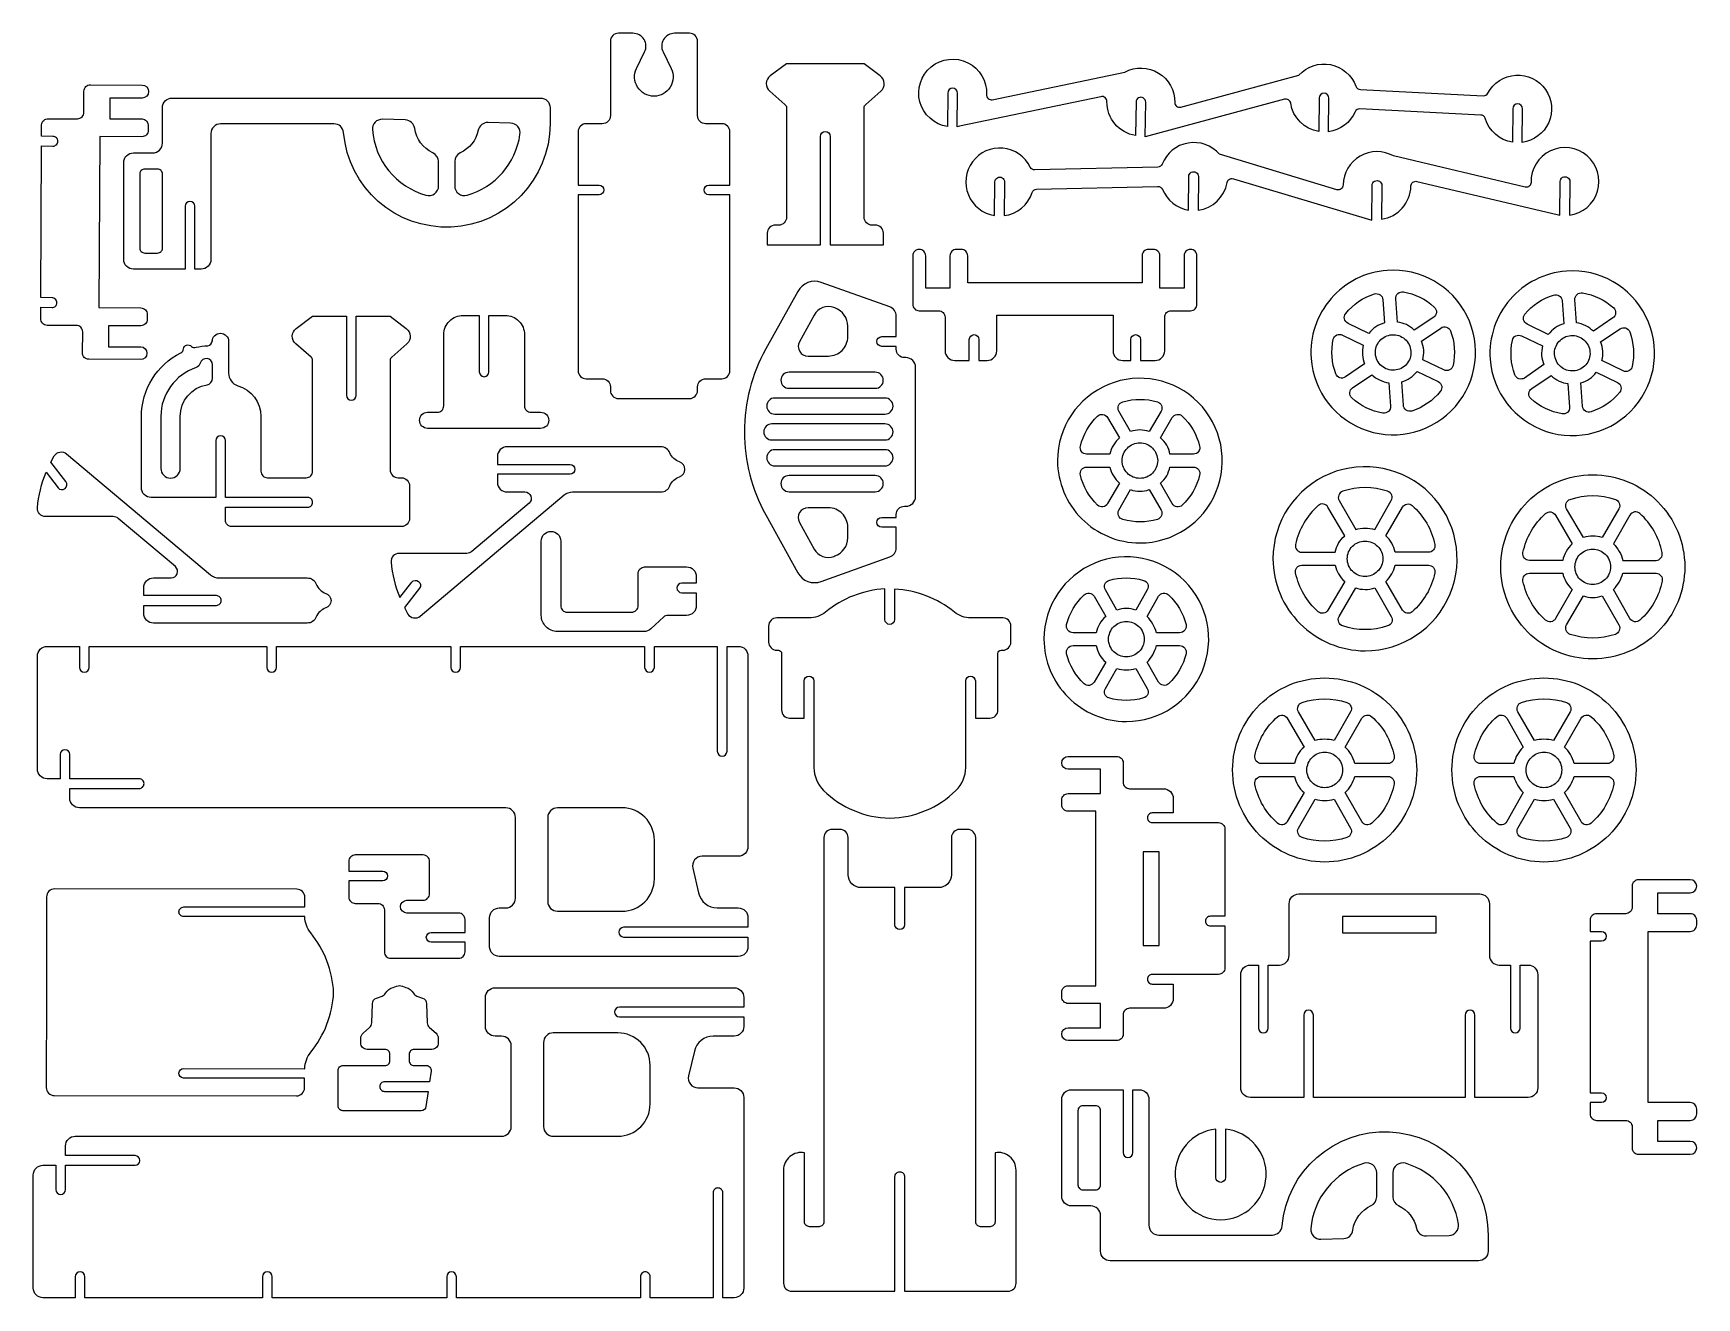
# Model space of a CAD drawing. Header units: millimetres. Extents: x 27 to 851, y 27 to 654.
import ezdxf

# ---------------------------------------------------------------- set-up
doc = ezdxf.new("R2010")
doc.units = ezdxf.units.MM

msp = doc.modelspace()

# ---------------------------------------------------------------- linework, layer by layer
at = {"flags": 128}
for points in [[(297.183627, 486.757994, 0.414214), (301.183627, 482.757994), (309.183628, 482.757994, -0.414214), (313.183627, 478.757996), (313.183627, 476.962043, 0.414214), (317.183594, 472.962075), (352.38366, 472.962075, 0.414214), (356.383627, 476.962043), (356.383627, 478.757995, -0.414214), (360.383625, 482.757994), (368.383627, 482.757994, 0.414214), (372.383628, 486.757993), (372.383628, 573.957994), (361.983627, 573.957994, -1), (361.983627, 578.757994), (372.383628, 578.757994), (372.383628, 605.157995, 0.414214), (368.383627, 609.157994), (360.383628, 609.157994, -0.414214), (356.383627, 613.157993), (356.383627, 649.957995, 0.414214), (352.383627, 653.957994), (345.023628, 653.957993, 0.557538), (339.263628, 644.677994), (343.263627, 636.517994, -0.55507), (334.783627, 622.757994, -0.552656), (326.143627, 636.517994), (330.143627, 644.677994, 0.557538), (324.383627, 653.957993), (317.183628, 653.957994, 0.414214), (313.183627, 649.957994), (313.183627, 613.157991, -0.414214), (309.183629, 609.157994), (301.183627, 609.157994, 0.414214), (297.183627, 605.157994), (297.183627, 578.757994), (307.583628, 578.757994, -1), (307.583628, 573.957994), (297.183627, 573.957994), (297.183627, 486.757994)], [(390.885332, 549.121708), (417.285332, 549.121708), (417.285332, 602.860703, -1), (422.085332, 602.860703), (422.085332, 549.121708), (448.485332, 549.121708), (448.485332, 554.881709, 0.414214), (444.485332, 558.881709), (442.885332, 558.881709, -0.414214), (438.885332, 562.881707), (438.885333, 616.961709, -0.211321), (439.685332, 618.721708), (447.205333, 625.281708, 0.477639), (446.885332, 632.801709), (438.885332, 638.881708), (400.485332, 638.881708), (392.325333, 632.801708, 0.485416), (392.165332, 625.281708), (399.685333, 618.721708, -0.211321), (400.485332, 616.961709), (400.485332, 562.881705, -0.414214), (396.485332, 558.881709), (394.885333, 558.881709, 0.414214), (390.885332, 554.881708), (390.885332, 549.121708)], [(764.853437, 599.892668), (765.077343, 616.531162, 1), (760.277778, 616.595749), (760.053871, 599.957256, -0.289437), (746.612267, 611.819198, 0.316968), (744.394, 613.449195), (684.429574, 616.496342, 0.300045), (682.170401, 615.086615, -0.262719), (668.915952, 605.184068), (669.139857, 621.822561, 1), (664.340292, 621.88715), (664.116387, 605.248657, -0.326954), (650.224967, 619.356854, 0.432865), (647.211078, 621.317587), (578.152495, 602.565132), (578.385012, 619.843567, 1), (573.585447, 619.908155), (573.361541, 603.269661, -0.372855), (559.18675, 620.101919, 0.492844), (556.17932, 622.542608), (486.216801, 607.962694), (484.932611, 607.659946), (485.156516, 624.29844, 1), (480.35695, 624.363028), (480.133045, 607.724534, -0.647639), (472.103688, 637.333527, -0.647639), (499.548754, 623.624719, 0.493836), (502.394046, 621.026197), (568.024039, 634.704328, -0.571557), (592.783708, 619.649802, 0.498336), (595.793292, 617.3691), (654.251925, 633.223924, -0.561534), (682.500467, 627.723317, 0.316968), (684.718734, 626.093321), (745.643074, 623.033255, 0.293939), (747.900094, 624.282998, -0.562843), (776.470081, 626.054387, -0.562843), (764.853437, 599.892668)], [(30.960806, 512.604463), (30.960806, 518.204464), (36.560806, 518.044463, 0.414214), (38.960806, 520.444463, 0.414214), (36.560806, 522.844463), (30.960806, 523.004464), (31.440806, 598.204463), (37.040806, 598.044463, 0.414214), (39.440806, 600.444463, 0.414214), (37.040806, 602.844463), (31.440806, 603.004463), (31.440807, 608.604463, -0.414214), (34.800806, 611.644463), (49.200806, 611.644463, 0.414214), (52.400806, 614.844463), (52.400806, 625.244463, -0.414214), (55.600807, 628.444463), (81.200806, 628.284463, -1), (81.200806, 621.884463), (65.200807, 621.884463), (65.200807, 611.484463), (81.200806, 611.484463, -0.399465), (84.240806, 608.285514), (84.240806, 605.884463, -0.414214), (81.040807, 602.684463), (60.240806, 602.844463), (59.760806, 518.044463), (80.560807, 517.884463, -0.414214), (83.760806, 514.684463), (83.760806, 512.284463, -0.414214), (80.560807, 509.084464), (64.560806, 509.084464), (64.560806, 498.684463), (80.560806, 498.684463, -0.975328), (80.400806, 492.284464), (54.800806, 492.444463, -0.414214), (51.600806, 495.644464), (51.760807, 506.044463, 0.414214), (48.560806, 509.244463), (34.160806, 509.244463, -0.428923), (30.960806, 512.604463)], [(72.080806, 541.884463), (72.080806, 589.884463, -0.414214), (76.880806, 594.684463), (86.480806, 594.684463, 0.414214), (91.280806, 599.484463), (91.280806, 617.084463, -0.414214), (96.080806, 621.884463), (278.480805, 621.884463, -0.414214), (283.280805, 617.084463), (283.280805, 609.084225, -0.958643), (181.040805, 604.764463, 0.385316), (176.240806, 609.084463), (120.080806, 609.084463, 0.414214), (115.280806, 604.284463), (115.280806, 541.884463, -0.414214), (110.480806, 537.084463), (107.280806, 537.084463), (107.280806, 568.284463, 1), (102.480806, 568.284463), (102.480806, 537.084463), (76.880806, 537.084463, -0.414214), (72.080806, 541.884463)], [(195.280805, 606.204463, 0.312301), (221.840805, 573.724463, 0.505372), (228.080806, 578.364463), (228.080806, 590.364462, 0.296416), (225.200805, 594.684463, -0.251246), (216.240806, 606.844463, 0.36643), (211.600806, 611.004463), (200.240805, 611.324464, 0.443783), (195.280805, 606.204463)], [(236.080806, 578.364463, 0.495438), (242.160806, 573.724463, 0.295348), (268.400806, 603.804463, 0.465176), (263.760806, 609.404464), (252.560805, 609.724462, 0.365072), (247.760806, 605.884463, -0.236068), (238.800806, 594.684463, 0.288116), (236.080806, 590.364463), (236.080806, 578.364463)], [(788.294613, 563.833512, 0.649328), (797.054448, 593.273784, 0.649328), (769.311644, 580.090415, -0.473309), (766.39961, 577.729385), (701.161453, 593.168618, 0.56879), (676.165627, 578.783656, -0.492844), (673.093608, 576.424779), (614.924954, 594.00908, 0.564466), (586.536471, 589.110628, -0.281988), (584.437283, 587.698747), (523.452662, 586.279219, -0.293939), (521.230089, 587.589245, 0.563551), (492.592035, 590.297204, 0.563551), (503.466574, 563.666101), (503.690479, 580.304595, -1), (508.490044, 580.240007), (508.266138, 563.601514, 0.290199), (522.182057, 575.095303, -0.298754), (524.283398, 576.66717), (584.308107, 578.099616, -0.318271), (586.688514, 576.627452, 0.260206), (599.511706, 566.373977), (599.735611, 583.012471, -1), (604.535176, 582.947883), (604.311271, 566.309389, 0.327379), (618.737286, 580.036517, -0.432865), (621.802847, 581.915438), (690.331807, 561.311456), (690.564324, 578.589892, -1), (695.363889, 578.525304), (695.139984, 561.88681, 0.372855), (709.762586, 578.331538, -0.477618), (712.672467, 580.532583), (782.219469, 564.235294), (783.495047, 563.898099), (783.718952, 580.536593, -1), (788.518518, 580.472004), (788.294613, 563.833512)], [(80.080807, 547.484464, 0.414214), (82.480807, 545.084464), (88.880806, 545.084464, 0.414214), (91.280806, 547.484464), (91.280806, 584.284463, 0.414214), (88.880806, 586.684463), (82.480807, 586.684463, 0.414214), (80.080807, 584.284463), (80.080807, 547.484464)], [(462.994918, 519.678576, 0.414214), (466.194918, 516.478576), (475.794918, 516.478576, -0.414214), (478.994918, 513.278575), (478.994918, 496.638576, 0.414214), (483.794918, 491.838576), (490.994918, 491.838576), (490.994918, 502.238575, -1), (495.794918, 502.238575), (495.794918, 491.838576), (499.794918, 491.838576, 0.414214), (504.594918, 496.638576), (504.594918, 514.238575), (562.194918, 514.238575), (562.194918, 496.638576, 0.414214), (566.994918, 491.838576), (570.994917, 491.838576), (570.994917, 502.238575, -1), (575.794917, 502.238575), (575.794917, 491.838576), (582.994917, 491.838576, 0.414214), (587.794917, 496.638576), (587.794917, 513.278575, -0.414214), (590.994918, 516.478576), (600.594918, 516.478576, 0.414214), (603.794918, 519.678576), (603.794918, 543.678576, 0.414214), (600.594918, 546.878575, 0.414214), (597.394917, 543.678576), (597.394917, 527.678575), (585.394917, 527.678575), (585.394917, 543.678576, 0.414214), (582.194918, 546.878575), (579.794918, 546.878575, 0.414214), (576.594918, 543.678576), (576.594918, 530.238576), (490.194918, 530.238576), (490.194918, 543.678576, 0.414214), (486.994918, 546.878575), (484.594918, 546.878575, 0.414214), (481.394918, 543.678576), (481.394918, 527.678575), (469.394918, 527.678575), (469.394918, 543.678576, 0.414214), (466.194918, 546.878575, 0.414214), (462.994918, 543.678576), (462.994918, 519.678576)], [(698.059636, 536.50283, 0.198613), (670.191242, 522.474552, 0.198613), (660.280933, 492.890337, 0.668179), (731.815219, 469.093654, 0.668179), (698.059636, 536.50283)], [(786.793658, 536.125682, 0.198613), (758.925263, 522.097404, 0.198613), (749.014954, 492.513189, 0.668179), (820.54924, 468.716505, 0.668179), (786.793658, 536.125682)], [(406.000806, 386.684464, 0.370945), (417.680805, 382.364464), (451.600806, 394.524463, 0.316968), (454.800805, 399.004464), (454.800805, 409.244464), (447.600805, 409.244464, -1), (447.600805, 414.044464), (454.800805, 414.044464), (454.800805, 415.484464, -0.414214), (458.960805, 419.644463), (459.600805, 419.644463, 0.414214), (464.400805, 424.444463), (464.400805, 488.444464, 0.414214), (459.600805, 493.244464), (458.960805, 493.244464, -0.414214), (454.800805, 497.404463), (454.800805, 498.844463), (447.600805, 498.844463, -1), (447.600805, 503.644463), (454.800805, 503.644463), (454.800805, 513.884463, 0.316968), (451.600806, 518.364463), (417.680805, 530.524463, 0.367179), (406.000806, 526.044463), (390.160806, 497.564464, 0.127193), (379.600806, 456.444463, 0.127193), (390.160806, 415.324463), (406.000806, 386.684464)], [(696.720911, 510.420379, 0.078112), (692.366763, 508.504188, 0.078497), (688.913516, 505.208874), (678.607103, 510.24493, -0.480072), (677.454548, 515.135044, -0.144188), (691.678776, 524.816742, -0.487984), (695.897316, 521.910901), (696.720911, 510.420379)], [(703.104533, 510.877931), (702.28094, 522.368453, -0.487984), (706.041928, 525.846234, -0.143539), (721.341957, 518.280713, -0.490624), (721.058198, 513.287651), (711.415787, 506.821745, 0.079024), (707.527866, 509.590873, 0.076284), (703.104533, 510.877931)], [(785.454931, 510.043231, 0.077485), (781.271813, 507.978887, 0.079671), (777.818566, 504.683574), (767.341124, 509.867782, -0.480072), (766.188568, 514.757895, -0.143596), (780.424236, 524.280004, -0.491774), (784.631337, 521.533753), (785.454931, 510.043231)], [(791.838555, 510.500784), (791.014961, 521.991305, -0.491774), (794.787388, 525.309496, -0.143596), (810.235569, 517.915004, -0.476309), (809.792218, 512.910501), (800.161247, 506.285007, 0.077484), (796.432918, 509.065574, 0.079609), (791.838555, 510.500784)], [(115.920806, 501.244463, -1), (124.080806, 501.244463), (124.080806, 485.564464, 0.334143), (128.560806, 479.324464, -0.330558), (140.080806, 464.124463), (140.080806, 436.924463, 0.414214), (143.280806, 433.724464), (162.480806, 433.724464, 0.414214), (165.680806, 436.924463), (165.680805, 491.804464, 0.211321), (164.880806, 493.564463), (157.360807, 500.124463, -0.485416), (157.520806, 507.644463), (165.680806, 513.724463), (182.480806, 513.724463), (182.480806, 474.524464, 1), (187.280806, 474.524464), (187.280806, 513.724463), (204.080806, 513.724463), (212.080806, 507.644464, -0.477639), (212.400806, 500.124463), (204.880806, 493.564463, 0.211321), (204.080806, 491.804464), (204.080806, 437.724463, 0.414214), (208.080806, 433.724464), (209.680806, 433.724464, -0.414214), (213.680806, 429.724463), (213.680806, 413.564464, -0.414214), (209.680806, 409.564463), (125.680806, 409.564463, -0.414214), (122.480806, 412.764463), (122.480806, 419.164463), (163.280806, 419.164463, 0.414214), (165.680806, 421.564463, 0.414214), (163.280806, 423.964463), (122.480806, 423.964463), (122.480806, 452.124463, 1), (117.680806, 452.124463), (117.680806, 423.964463), (85.680806, 423.964464, -0.424007), (80.880806, 428.924464), (80.880806, 464.124463, -0.284628), (100.400806, 495.644464, 0.273329), (101.680806, 497.564464, -0.634699), (105.680806, 498.844463, 0.259689), (107.920806, 498.364463, -0.041501), (113.680806, 499.164463, 0.394848), (115.920806, 501.564463), (115.920806, 501.244463)], [(222.640806, 458.204464, -1), (222.640806, 466.204463), (227.440806, 466.204463, 0.414214), (230.640806, 469.404463), (230.640806, 504.604463, -0.414214), (240.240806, 514.204463), (248.240806, 514.204463), (248.240806, 486.204463, 1), (253.040806, 486.204463), (253.040806, 514.204463), (261.040806, 514.204463, -0.414214), (270.640806, 504.604463), (270.640806, 469.404463, 0.414214), (273.840806, 466.204463), (278.640806, 466.204463, -1), (278.640806, 458.204464), (222.640806, 458.204464)], [(430.800806, 508.764463, 0.318497), (424.400805, 517.884464), (423.920805, 518.044464, 0.370282), (414.160806, 514.364464), (406.800805, 501.084463, 0.562375), (411.120806, 494.044463), (421.200805, 494.044463, 0.414214), (430.800805, 503.644463), (430.800806, 508.764463)], [(686.122061, 499.394428, 0.077525), (685.815423, 494.720545, 0.077525), (686.785512, 490.138174), (677.302693, 483.683708, -0.497069), (672.537301, 485.26707, -0.143933), (671.313349, 502.343262, -0.482026), (675.815649, 504.430483), (686.122061, 499.394428)], [(701.605664, 487.02975, -0.414214), (692.199048, 495.178097, -0.414214), (700.347396, 504.584714, -0.414214), (709.754012, 496.436365, -0.414214), (701.605664, 487.02975)], [(715.007957, 501.46485), (724.650367, 507.930756, -0.482026), (729.404321, 506.506985, -0.143933), (730.628272, 489.430793, -0.497069), (726.137411, 487.18398), (715.671408, 492.208597, 0.077964), (716.137637, 496.893917, 0.077964), (715.007957, 501.46485)], [(775.015674, 499.028718, 0.077964), (774.549445, 494.343397, 0.077964), (775.679124, 489.772465), (766.048153, 483.146968, -0.474523), (761.28276, 484.73033, -0.143933), (760.05881, 501.806523, -0.497069), (764.54967, 504.053335), (775.015674, 499.028718)], [(790.339685, 486.652601, -0.414214), (780.93307, 494.800949, -0.414214), (789.081417, 504.207566, -0.414214), (798.488033, 496.059217, -0.414214), (790.339685, 486.652601)], [(803.741979, 501.087702), (813.384388, 507.553608, -0.497069), (818.14978, 505.970246, -0.143933), (819.373733, 488.894053, -0.474523), (814.882871, 486.647241), (804.40543, 491.831449, 0.077964), (804.871658, 496.516769, 0.077964), (803.741979, 501.087702)], [(90.480806, 438.364463, 0.414214), (95.280806, 433.564463, 0.414214), (100.080806, 438.364463), (100.080806, 464.124463, -0.364758), (113.360806, 479.804464, 0.371258), (116.080806, 483.004463), (116.080806, 489.724464, 0.878974), (110.000806, 490.524463, -0.257389), (107.920807, 488.284463, 0.321729), (90.480806, 464.124463), (90.480806, 438.364463)], [(712.879955, 486.39415), (723.345958, 481.369534, -0.490624), (724.338923, 476.467981, -0.143539), (710.274284, 466.797721, -0.487984), (706.055744, 469.703561), (705.23215, 481.194084, 0.077485), (709.415269, 483.258428, 0.077446), (712.879955, 486.39415)], [(444.400806, 478.044463, 1), (444.400806, 486.044464), (401.680806, 486.044464, 1), (401.680806, 478.044463), (444.400806, 478.044463)], [(534.714703, 442.23879, 0.198613), (546.714703, 413.43879, 0.198613), (575.514703, 401.43879, 0.668179), (604.36466, 471.088745, 0.668179), (534.714703, 442.23879)], [(690.377682, 484.78128, 0.077446), (694.254163, 482.171741, 0.079609), (698.848527, 480.736531), (699.67212, 469.246009, -0.487984), (695.911132, 465.768228, -0.144188), (680.451512, 473.322311, -0.476309), (680.894863, 478.326814), (690.377682, 484.78128)], [(779.271294, 484.41557, 0.079024), (783.159215, 481.646442, 0.076284), (787.582549, 480.359383), (788.41758, 468.709271, -0.491774), (784.645153, 465.39108, -0.144188), (769.185535, 472.945163, -0.476309), (769.628884, 477.949666), (779.271294, 484.41557)], [(801.613975, 486.017002), (812.079978, 480.992385, -0.480072), (813.232533, 476.102272, -0.144188), (799.008305, 466.420573, -0.491774), (794.801204, 469.166823), (793.966171, 480.816936, 0.078112), (798.320319, 482.733128, 0.076343), (801.613975, 486.017002)], [(449.200806, 465.244463, 1), (449.200806, 473.244463), (394.640805, 473.244463, 1), (394.640805, 465.244463), (449.200806, 465.244463)], [(570.874703, 456.63879), (565.114703, 466.718789, -0.497069), (567.034703, 471.358788, -0.143933), (584.154703, 471.358789, -0.474523), (586.074703, 466.718789), (580.154703, 456.63879, 0.077964), (575.514703, 457.43879, 0.077964), (570.874703, 456.63879)], [(560.634702, 445.438789), (549.114703, 445.438789, -0.491774), (546.074704, 449.438789, -0.143596), (554.554703, 464.318789, -0.476309), (559.514704, 463.518789), (565.434702, 453.438789, 0.077484), (562.394703, 449.918789, 0.079609), (560.634702, 445.438789)], [(585.754703, 453.438789), (591.514704, 463.518789, -0.480072), (596.474703, 464.318788, -0.144188), (605.114702, 449.438789, -0.491774), (602.074703, 445.438789), (590.394702, 445.438788, 0.078112), (588.794703, 449.918788, 0.076343), (585.754703, 453.438789)], [(449.200806, 452.444464, 1), (449.200806, 460.444463), (393.200805, 460.444463, 1), (393.200805, 452.444464), (449.200806, 452.444464)], [(33.360806, 414.524464, -0.437794), (29.360806, 418.844464, -0.0793), (33.680806, 436.444463), (39.600806, 428.764464, 0.974709), (43.440806, 431.804464), (35.920807, 441.404464), (37.680807, 444.604464, -0.463821), (43.760806, 445.564463), (115.120806, 385.564463, 0.177756), (119.280806, 384.124463), (162.960806, 384.124463, -0.308368), (167.440806, 381.084463, 0.217855), (172.240807, 376.444464, -0.705722), (172.240807, 369.244463, 0.216014), (167.440806, 364.764463, -0.308368), (162.960806, 361.724464), (86.800807, 361.724464, -0.414214), (82.000807, 366.524464), (82.000807, 370.524463), (118.000806, 370.524463, 0.414214), (120.400806, 372.924463, 0.414214), (118.000806, 375.324463), (82.000807, 375.324463), (82.000807, 379.324464, -0.414214), (86.800807, 384.124464), (95.600806, 384.124463, 0.69428), (97.680806, 389.724464), (69.360806, 413.564463, 0.176788), (66.800806, 414.524463), (33.360806, 414.524464)], [(212.880807, 366.204463, 0.463821), (218.960806, 365.244463), (290.320806, 425.244463, -0.177756), (294.480806, 426.684463), (338.160805, 426.684463, 0.308368), (342.640806, 429.724463, -0.216014), (347.440806, 434.204464, 0.710939), (347.440806, 441.564463, -0.216014), (342.640806, 446.044463, 0.308368), (338.160805, 449.084464), (262.000806, 449.084464, 0.414214), (257.200806, 444.284464), (257.200806, 440.284463), (293.200806, 440.284463, -1), (293.200806, 435.484463), (257.200806, 435.484463), (257.200806, 431.484463, 0.414214), (262.000806, 426.684463), (270.800805, 426.684463, -0.69428), (272.880806, 421.084463), (244.560806, 397.244464, -0.176788), (242.000806, 396.284464), (208.560806, 396.284464, 0.437794), (204.560806, 391.964464, 0.0793), (208.880806, 374.364463), (214.800806, 382.044463, -0.974709), (218.640806, 379.004464), (211.120806, 369.404464), (212.880807, 366.204463)], [(449.200806, 439.644463, 1), (449.200806, 447.644464), (394.640805, 447.644464, 1), (394.640805, 439.644463), (449.200806, 439.644463)], [(584.314703, 442.238789, -0.414214), (575.514703, 433.438789, -0.414214), (566.714703, 442.238789, -0.414214), (575.514703, 451.038789, -0.414214), (584.314703, 442.238789)], [(560.634703, 439.038789, 0.077485), (562.394704, 434.71879, 0.079671), (565.434703, 431.038789), (559.514703, 420.958789, -0.480072), (554.554703, 420.158789, -0.143596), (546.074704, 435.038789, -0.491774), (549.114703, 439.038789), (560.634703, 439.038789)], [(585.754703, 431.038789, 0.079024), (588.794703, 434.71879, 0.076284), (590.394703, 439.03879), (602.074703, 439.038789, -0.491774), (605.114703, 435.038789, -0.144188), (596.474703, 420.15879, -0.476309), (591.514702, 420.958789), (585.754703, 431.038789)], [(641.450373, 393.59868, 0.198645), (654.890374, 361.438681, 0.198645), (687.050374, 347.998681, 0.668179), (719.294443, 425.842749, 0.668179), (641.450373, 393.59868)], [(444.400806, 426.844463, 1), (444.400806, 434.844463), (401.680806, 434.844463, 1), (401.680806, 426.844463), (444.400806, 426.844463)], [(682.410374, 408.158681, -0.077525), (687.050374, 408.798681, -0.080171), (691.850374, 408.15868), (700.010374, 422.398681, 0.482026), (698.250373, 427.038681, 0.161909), (676.010374, 427.03868, 0.482026), (674.250373, 422.398681), (682.410374, 408.158681)], [(845.450374, 389.59868, -0.414214), (799.850374, 343.998681, -0.414214), (754.250374, 389.59868, -0.414214), (799.850374, 435.19868, -0.414214), (845.450374, 389.59868)], [(570.874703, 427.838789, 0.077964), (575.514703, 427.038788, 0.077964), (580.154703, 427.838789), (586.074703, 417.758789, -0.474523), (584.154703, 413.118789, -0.143933), (567.034703, 413.11879, -0.497069), (565.114703, 417.758789), (570.874703, 427.838789)], [(672.330374, 396.79868, -0.079168), (673.930374, 401.27868, -0.079024), (676.970374, 404.95868), (668.650374, 419.198681, 0.468697), (663.850374, 419.998682, 0.163422), (652.650374, 400.63868, 0.476434), (655.690374, 396.79868), (672.330374, 396.79868)], [(697.290374, 404.95868), (705.610374, 419.19868, -0.468697), (710.410374, 419.998682, -0.162781), (721.610374, 400.638681, -0.473309), (718.410373, 396.79868), (701.930374, 396.79868, 0.078112), (700.330374, 401.27868, 0.078497), (697.290374, 404.95868)], [(795.210373, 404.158681), (786.890374, 418.39868, -0.482026), (788.650373, 423.03868, -0.163014), (811.050373, 423.03868, -0.460124), (812.810374, 418.39868), (804.490373, 404.158681, 0.077525), (799.850374, 404.798681, 0.077525), (795.210373, 404.158681)], [(430.800805, 409.244464, 0.414214), (421.200805, 418.844464), (411.120805, 418.844464, 0.571905), (406.800805, 411.644464), (414.160806, 398.364463, 0.36347), (423.920805, 394.684463), (424.400806, 395.004463, 0.316968), (430.800806, 403.964464), (430.800805, 409.244464)], [(784.970373, 392.79868), (768.490374, 392.79868, -0.473309), (765.290374, 396.63868, -0.162781), (776.490373, 415.998681, -0.476309), (781.450374, 415.198681), (789.610374, 400.958681, 0.077446), (786.730373, 397.278681, 0.079609), (784.970373, 392.79868)], [(810.090373, 400.95868, -0.076946), (812.970373, 397.278681, -0.079609), (814.730374, 392.79868), (831.210373, 392.79868, 0.476434), (834.250373, 396.63868, 0.162278), (823.210374, 415.99868, 0.480072), (818.250374, 415.19868), (810.090373, 400.95868)], [(278.960805, 365.564464), (278.960805, 402.364463, -1), (288.560805, 402.364463), (288.560805, 370.364464, 0.414214), (291.760806, 367.164463), (323.760806, 367.164463, 0.414214), (326.960805, 370.364464), (326.960805, 386.364463, -0.414214), (330.160806, 389.564464), (350.960805, 389.564464, -0.414214), (355.760805, 384.764464), (355.760805, 381.564463), (348.560805, 381.564463, 1), (348.560805, 376.764463), (355.760805, 376.764463), (355.760805, 370.364464, -0.414214), (350.960805, 365.564464), (341.680806, 365.564464, 0.180454), (339.600805, 364.764463), (333.200805, 358.844464, -0.195223), (329.840805, 357.564463), (286.960806, 357.564463, -0.414214), (278.960805, 365.564464)], [(695.850373, 393.598681, -0.414214), (687.050374, 384.79868, -0.414214), (678.250374, 393.598681, -0.414214), (687.050374, 402.39868, -0.414214), (695.850373, 393.598681)], [(808.650373, 389.59868, -0.414214), (799.850374, 380.79868, -0.414214), (791.050373, 389.59868, -0.414214), (799.850374, 398.398681, -0.414214), (808.650373, 389.59868)], [(527.994703, 353.758789, 0.198613), (539.994703, 324.95879, 0.198613), (568.794703, 312.95879, 0.668179), (597.64466, 382.608746, 0.668179), (527.994703, 353.758789)], [(672.330373, 390.39868, 0.077045), (673.930374, 386.07868, 0.079671), (676.970374, 382.398681), (668.650374, 368.15868, -0.468697), (663.850373, 367.358679, -0.162278), (652.650373, 386.558681, -0.476434), (655.690374, 390.39868), (672.330373, 390.39868)], [(697.290373, 382.398681, 0.079024), (700.330373, 386.078681, 0.076284), (701.930374, 390.39868), (718.410373, 390.39868, -0.473309), (721.610374, 386.55868, -0.162278), (710.410374, 367.35868, -0.468697), (705.610374, 368.15868), (697.290373, 382.398681)], [(564.154703, 368.158789), (558.394703, 378.238789, -0.482026), (560.154702, 382.87879, -0.143933), (577.274703, 382.878789, -0.497069), (579.194703, 378.238789), (573.434703, 368.158789, 0.077964), (568.794703, 368.958791, 0.077964), (564.154703, 368.158789)], [(682.410373, 379.19868, 0.077964), (687.050374, 378.39868, 0.080612), (691.850374, 379.198681), (700.010374, 364.95868, -0.482026), (698.250374, 360.31868, -0.162647), (676.010374, 360.31868, -0.482026), (674.250373, 364.95868), (682.410373, 379.19868)], [(784.970374, 386.398681, 0.077485), (786.730374, 382.07868, 0.077446), (789.610374, 378.39868), (781.450373, 363.99868, -0.480072), (776.490373, 363.19868, -0.162781), (765.290374, 382.55868, -0.473309), (768.490374, 386.398681), (784.970374, 386.398681)], [(810.090373, 378.39868, 0.077446), (812.970372, 382.07868, 0.077485), (814.730373, 386.398681), (831.210373, 386.398681, -0.476434), (834.250373, 382.558681, -0.162278), (823.210373, 363.19868, -0.476309), (818.250373, 363.99868), (810.090373, 378.39868)], [(418.800806, 278.844463, 0.192138), (451.600806, 265.084464, 0.192138), (484.400805, 278.844463, 0.200758), (489.200805, 290.204464), (489.200805, 333.084463, -1), (494.000805, 333.084463), (494.000805, 314.684464), (501.200805, 314.684464, 0.414214), (505.200805, 318.684463), (505.200805, 346.684464, -0.414214), (506.800806, 348.284464), (507.600805, 348.284464, 0.414214), (511.600806, 352.284463), (511.600806, 360.284464, 0.414214), (507.600805, 364.284463), (491.760805, 364.284463, -0.173811), (483.600805, 367.164463, 0.160004), (454.000805, 378.524464), (454.000806, 363.484464, -1), (449.200806, 363.484464), (449.200806, 378.684464, 0.15906), (419.760806, 367.164463, -0.173811), (411.600806, 364.284463), (395.600805, 364.284463, 0.414214), (391.600806, 360.284464), (391.600806, 352.284463, 0.414214), (395.600805, 348.284464), (396.400806, 348.284464, -0.414214), (398.000805, 346.684464), (398.000805, 318.684463, 0.414214), (402.000806, 314.684464), (409.200806, 314.684464), (409.200806, 333.084463, -1), (414.000806, 333.084463), (414.000806, 290.204464, 0.200758), (418.800806, 278.844463)], [(553.914703, 356.958789), (542.394703, 356.95879, -0.487984), (539.194704, 360.958789, -0.143539), (547.834703, 375.67879, -0.490624), (552.794703, 375.03879), (558.554703, 364.958789, 0.079024), (555.514703, 361.278789, 0.076284), (553.914703, 356.958789)], [(579.034703, 364.95879), (584.794703, 375.03879, -0.490624), (589.754703, 375.67879, -0.143539), (598.394702, 360.958789, -0.487984), (595.194703, 356.95879), (583.674702, 356.95879, 0.077485), (581.914702, 361.27879, 0.077446), (579.034703, 364.95879)], [(795.210373, 375.19868, 0.077964), (799.850374, 374.39868, 0.077964), (804.490373, 375.19868), (812.810374, 360.798681, -0.460124), (811.050373, 356.158681, -0.163014), (788.650373, 356.158681, -0.482026), (786.890374, 360.79868), (795.210373, 375.19868)], [(577.594703, 353.758789, -0.414214), (568.794703, 344.95879, -0.414214), (559.994703, 353.758789, -0.414214), (568.794703, 362.558789, -0.414214), (577.594703, 353.758789)], [(29.360806, 289.404463), (29.360806, 345.404464, -0.414214), (34.160806, 350.204464), (50.160806, 350.204464), (50.160806, 339.804463, 1), (54.960806, 339.804463), (54.960806, 350.204464), (142.960806, 350.204464), (142.960806, 339.804463, 1), (147.760806, 339.804463), (147.760806, 350.204464), (234.160806, 350.204464), (234.160806, 339.804463, 1), (238.960806, 339.804463), (238.960806, 350.204464), (330.160806, 350.204464), (330.160806, 339.804463, 1), (334.960806, 339.804463), (334.960806, 350.204464), (366.160806, 350.204464), (366.160806, 298.204464, 1), (370.960806, 298.204464), (370.960806, 350.204464), (376.560806, 350.204464, -0.414214), (381.360806, 345.404464), (381.360806, 251.004463, -0.414214), (376.560806, 246.204463), (358.640805, 246.204463, 0.485416), (354.000806, 240.284464), (356.880805, 228.124464, 0.351019), (366.160806, 220.604464), (376.560806, 220.604464, -0.414214), (381.360806, 215.804464), (381.360806, 211.004464), (319.760805, 211.004464, 1), (319.760805, 206.204464), (381.360806, 206.204464), (381.360806, 201.404464, -0.414214), (376.560806, 196.604464), (258.160806, 196.604464, -0.414214), (253.360806, 201.404464), (253.360806, 215.804464, -0.414214), (258.160806, 220.604464), (261.360806, 220.604464, 0.414214), (266.160806, 225.404464), (266.160806, 265.404463, 0.414214), (261.360806, 270.204463), (50.160806, 270.204463, -0.414214), (45.360806, 275.004463), (45.360806, 279.804463), (79.760806, 279.804463, 0.414214), (82.160806, 282.204463, 0.414214), (79.760806, 284.604463), (45.360806, 284.604463), (45.360806, 296.604463, 1), (40.560806, 296.604463), (40.560806, 284.604463), (34.160806, 284.604463, -0.414214), (29.360806, 289.404463)], [(553.914703, 350.55879, 0.078112), (555.514703, 346.07879, 0.078497), (558.554703, 342.39879), (552.794703, 332.47879, -0.480072), (547.834703, 331.67879, -0.144188), (539.194704, 346.558789, -0.487984), (542.394703, 350.558789), (553.914703, 350.55879)], [(579.034703, 342.398789, 0.077446), (581.914703, 346.078788, 0.079609), (583.674703, 350.558789), (595.194703, 350.558789, -0.487984), (598.394703, 346.558789, -0.144188), (589.754703, 331.678789, -0.476309), (584.794702, 332.47879), (579.034703, 342.398789)], [(564.154703, 339.198789, 0.077525), (568.794703, 338.558788, 0.077525), (573.434703, 339.198789), (579.194703, 329.278789, -0.497069), (577.274703, 324.63879, -0.143933), (560.154702, 324.638789, -0.482026), (558.394703, 329.278789), (564.154703, 339.198789)], [(712.650373, 288.958681, -0.414214), (667.050373, 243.358681, -0.414214), (621.450373, 288.958681, -0.414214), (667.050373, 334.558681, -0.414214), (712.650373, 288.958681)], [(821.290373, 288.958681, -0.414214), (775.690373, 243.358681, -0.414214), (730.090374, 288.958681, -0.414214), (775.690373, 334.558681, -0.414214), (821.290373, 288.958681)], [(662.410374, 303.518681), (654.090373, 317.758681, -0.482026), (655.850374, 322.398681, -0.161909), (678.090373, 322.398681, -0.482026), (679.850374, 317.758681), (671.690374, 303.518681, 0.077525), (667.050373, 304.158682, 0.077525), (662.410374, 303.518681)], [(771.050374, 303.518681), (762.730374, 317.758681, -0.460124), (764.490373, 322.39868, -0.163014), (786.890374, 322.39868, -0.460124), (788.650373, 317.758681), (780.330373, 303.518681, 0.077525), (775.690373, 304.158682, 0.077525), (771.050374, 303.518681)], [(652.170374, 292.15868), (635.690373, 292.158681, -0.473309), (632.490374, 295.998681, -0.162781), (643.690374, 315.358682, -0.468697), (648.490374, 314.558681), (656.810374, 300.31868, 0.078497), (653.770374, 296.63868, 0.078112), (652.170374, 292.15868)], [(677.130373, 300.31868), (685.450374, 314.55868, -0.480072), (690.410374, 315.358681, -0.162278), (701.450374, 295.99868, -0.476434), (698.410374, 292.158681), (681.930374, 292.158681, 0.079609), (680.170374, 296.638681, 0.079024), (677.130373, 300.31868)], [(760.810373, 292.158681), (744.330374, 292.158681, -0.473309), (741.130374, 295.998681, -0.162781), (752.330374, 315.358681, -0.476309), (757.290374, 314.55868), (765.450373, 300.318681, 0.077446), (762.570373, 296.638682, 0.079609), (760.810373, 292.158681)], [(785.930374, 300.318681), (794.090374, 314.55868, -0.480072), (799.050373, 315.358681, -0.162781), (810.250373, 295.998681, -0.473309), (807.050373, 292.158681), (790.570374, 292.158681, 0.079609), (788.810374, 296.638681, 0.076946), (785.930374, 300.318681)], [(675.850374, 288.958681, -0.414214), (667.050373, 280.158681, -0.414214), (658.250374, 288.958681, -0.414214), (667.050373, 297.75868, -0.414214), (675.850374, 288.958681)], [(784.490374, 288.958681, -0.414214), (775.690373, 280.158681, -0.414214), (766.890373, 288.958681, -0.414214), (775.690373, 297.75868, -0.414214), (784.490374, 288.958681)], [(540.010374, 154.878681, -1), (540.010374, 161.278681), (556.010373, 161.278681), (556.010373, 173.278681), (540.010374, 173.278681, -0.414214), (536.810373, 176.478681), (536.810373, 178.878681, -0.414214), (540.010374, 182.078681), (553.610373, 182.078681), (553.610373, 268.47868), (540.010374, 268.47868, -0.414214), (536.810373, 271.678681), (536.810373, 274.078681, -0.414214), (540.010374, 277.278681), (556.010373, 277.278681), (556.010373, 289.278681), (540.010374, 289.278681, -1), (540.010374, 295.678681), (564.010374, 295.678681, -0.414214), (567.210374, 292.478681), (567.210374, 282.87868, 0.414214), (570.410373, 279.678681), (587.210373, 279.678681, -0.414214), (592.010373, 274.878683), (592.010373, 267.678681), (581.610374, 267.678681, 0.414214), (579.210374, 265.278681, 0.414214), (581.610374, 262.878681), (614.410374, 262.878681, -0.414214), (617.610373, 259.678682), (617.610373, 216.478681), (610.410374, 216.478681, 0.414214), (608.010374, 214.078681, 0.414214), (610.410374, 211.678681), (617.610373, 211.678681), (617.610373, 190.878679, -0.414214), (614.410374, 187.678681), (581.610374, 187.678681, 0.414214), (579.210374, 185.278681, 0.414214), (581.610374, 182.878681), (592.010373, 182.878681), (592.010373, 175.678679, -0.414214), (587.210373, 170.878681), (570.410373, 170.878681, 0.414214), (567.210374, 167.678681), (567.210374, 158.07868, -0.414214), (564.010374, 154.878681), (540.010374, 154.878681)], [(652.170373, 285.758681, 0.076284), (653.770374, 281.438681, 0.079024), (656.810374, 277.758681), (648.490374, 263.35868, -0.468697), (643.690374, 262.55868, -0.162781), (632.490374, 281.91868, -0.473309), (635.690373, 285.75868), (652.170373, 285.758681)], [(677.130373, 277.758681, 0.079671), (680.170373, 281.438681, 0.077485), (681.930373, 285.75868), (698.410374, 285.75868, -0.476434), (701.450374, 281.918681, -0.162278), (690.410374, 262.558681, -0.476309), (685.450373, 263.358681), (677.130373, 277.758681)], [(760.810374, 285.75868, 0.077485), (762.570374, 281.43868, 0.077446), (765.450373, 277.75868), (757.290373, 263.358681, -0.480072), (752.330374, 262.558681, -0.162781), (741.130374, 281.91868, -0.473309), (744.330374, 285.75868), (760.810374, 285.75868)], [(785.930374, 277.75868, 0.077446), (788.810373, 281.43868, 0.077485), (790.570373, 285.75868), (807.050373, 285.75868, -0.473309), (810.250373, 281.91868, -0.162781), (799.050373, 262.558681, -0.476309), (794.090373, 263.358681), (785.930374, 277.75868)], [(662.410374, 274.558681, 0.077964), (667.050373, 273.758679, 0.077964), (671.690374, 274.558681), (679.850374, 260.158681, -0.482026), (678.090374, 255.51868, -0.161909), (655.850374, 255.51868, -0.482026), (654.090373, 260.158681), (662.410374, 274.558681)], [(771.050374, 274.558681, 0.077964), (775.690373, 273.758679, 0.077964), (780.330373, 274.558681), (788.650373, 260.158681, -0.460124), (786.890374, 255.518681, -0.163014), (764.490373, 255.518681, -0.460124), (762.730374, 260.158681), (771.050374, 274.558681)], [(286.960806, 219.004464), (318.960806, 219.004464, 0.414214), (334.960806, 235.004464), (334.960806, 254.204464, 0.414214), (318.960806, 270.204463), (286.960806, 270.204463, 0.414214), (282.160806, 265.404463), (282.160806, 223.804464, 0.414214), (286.960806, 219.004464)], [(402.960806, 30.684464), (454.160805, 30.684464), (454.160805, 87.484464, -0.414214), (456.560805, 89.884464, -0.414214), (458.960805, 87.484464), (458.960805, 30.684464), (510.160806, 30.684464, 0.414214), (514.160805, 34.684464), (514.160806, 90.681741, 0.46911), (503.760805, 99.324464), (503.760805, 65.084465, -0.414214), (501.360805, 62.684465), (496.560805, 62.684465, -0.414214), (494.160805, 65.084465), (494.160805, 255.484464, 0.414214), (490.160805, 259.484464), (486.160806, 259.484464, 0.414214), (482.160805, 255.484464), (482.160805, 237.084463, -0.414214), (475.760805, 230.684464), (458.960805, 230.684464), (458.960805, 212.284464, -1), (454.160805, 212.284464), (454.160805, 230.684464), (437.360805, 230.684464, -0.414214), (430.960806, 237.084463), (430.960806, 255.484464, 0.414214), (426.960805, 259.484464), (422.960805, 259.484464, 0.414214), (418.960806, 255.484464), (418.960806, 65.084465, -0.414214), (416.560806, 62.684465), (411.760806, 62.684465, -0.414214), (409.360806, 65.084465), (409.360806, 99.324464, 0.468921), (398.960805, 90.684464), (398.960805, 34.684464, 0.414214), (402.960806, 30.684464)], [(204.400806, 195.644464), (238.000806, 195.644464, 0.414214), (241.200806, 198.844464), (241.200806, 203.644464), (224.400806, 203.644464, -1), (224.400806, 208.444464), (241.200806, 208.444464), (241.200806, 214.844464, 0.414214), (238.000806, 218.044464), (212.400806, 218.044464, -1), (212.400806, 224.444464), (220.400806, 224.444464, 0.414214), (223.600806, 227.644464), (223.600806, 243.644464, 0.414214), (220.400806, 246.844464), (186.800806, 246.844464, 0.414214), (183.600806, 243.644464), (183.600806, 238.844464), (200.400806, 238.844464, -1), (200.400806, 234.044464), (183.600806, 234.044464), (183.600806, 226.044464, 0.414214), (186.800806, 222.844464), (198.000806, 222.844464, -0.414214), (201.200806, 219.644464), (201.200806, 198.844464, 0.414214), (204.400806, 195.644464)], [(798.570373, 118.55868, 0.414214), (801.770374, 115.358681), (816.170374, 115.358681, -0.414214), (819.370373, 112.158681), (819.370373, 101.75868, 0.414214), (822.570373, 98.558681), (848.170373, 98.558681, 1), (848.170373, 104.958681), (832.170373, 104.958681), (832.170373, 115.358681), (848.170373, 115.358681, 0.414214), (851.370373, 118.55868), (851.370373, 120.95868, 0.414214), (848.170373, 124.158681), (827.370373, 124.158681), (827.370373, 208.958681), (848.170373, 208.958681, 0.414214), (851.370373, 212.158681), (851.370373, 214.558681, 0.414214), (848.170373, 217.758681), (832.170373, 217.758681), (832.170373, 228.15868), (848.170373, 228.15868, 1), (848.170373, 234.558681), (822.570373, 234.558681, 0.414214), (819.370373, 231.358681), (819.370373, 220.95868, -0.414214), (816.170374, 217.758681), (801.770374, 217.758681, 0.414214), (798.570373, 214.558681), (798.570373, 208.958681), (804.170374, 208.958681, -1), (804.170374, 204.158681), (798.570373, 204.158681), (798.570373, 128.958681), (804.170374, 128.958681, -1), (804.170374, 124.158681), (798.570373, 124.158681), (798.570373, 118.55868)], [(33.680806, 131.644464, 0.414214), (37.680806, 127.644464), (157.680806, 127.484464, 0.414214), (161.680806, 131.484464), (161.680806, 136.284464), (101.680807, 136.284463, -0.967258), (101.840806, 141.084464), (161.840806, 140.924464, -0.173811), (164.720805, 149.084464, 0.159535), (176.080806, 178.684463, 0.160004), (164.720805, 208.284463, -0.171316), (161.840805, 216.284465), (101.840806, 216.284464, -0.414214), (99.440806, 218.684464, -0.414214), (101.840806, 221.084464), (161.840806, 221.084464), (161.840806, 225.884464, 0.414214), (157.840806, 229.884463), (37.840807, 230.044464, 0.414214), (33.840806, 226.044464), (33.840806, 178.844464), (33.680806, 131.644464)], [(625.450374, 131.51868), (625.450374, 187.518681, -0.414214), (630.250374, 192.318681), (634.250373, 192.318681), (634.250373, 161.118681, 1), (639.050373, 161.118681), (639.050373, 192.318681), (644.650374, 192.318681, 0.414214), (649.450374, 197.118681), (649.450374, 222.718681, -0.414214), (654.250374, 227.518681), (743.850373, 227.518681, -0.414214), (748.650373, 222.718681), (748.650373, 197.118681, 0.414214), (753.450373, 192.318681), (759.050374, 192.318681), (759.050374, 161.118681, 1), (763.850374, 161.118681), (763.850374, 192.318681), (767.850373, 192.318681, -0.414214), (772.650373, 187.518681), (772.650373, 131.51868, -0.414214), (767.850373, 126.71868), (741.450373, 126.71868), (741.450373, 167.518681, 1), (736.650373, 167.518681), (736.650373, 126.71868), (661.450374, 126.71868), (661.450374, 167.518681, 1), (656.650374, 167.518681), (656.650374, 126.71868), (630.250374, 126.71868, -0.414214), (625.450374, 131.51868)], [(180.720806, 120.124464, -0.414214), (178.320806, 122.524464), (178.320806, 140.124464, -0.414214), (180.720806, 142.524464), (201.520806, 142.524464, 0.414214), (203.920806, 144.924464), (203.920806, 148.124464, 0.414214), (201.520806, 150.524464), (192.720806, 150.524464, -0.414214), (189.520806, 153.724464), (189.520806, 156.124464, -0.217521), (190.640806, 158.524464), (193.840806, 161.404464, 0.204479), (194.960806, 163.644464), (195.280806, 173.084464, -0.300563), (197.360806, 175.964464), (200.080806, 176.924464, 0.179619), (201.840806, 178.364464, -0.191621), (205.520806, 181.244464), (207.280806, 181.884463, -0.151606), (210.160806, 181.884463), (211.920805, 181.244464, -0.188656), (215.600805, 178.364464, 0.179619), (217.360806, 176.924464), (220.080806, 175.964464, -0.300563), (222.160806, 173.084464), (222.480806, 163.644464, 0.204479), (223.600806, 161.404464), (226.800806, 158.524464, -0.217521), (227.920806, 156.124464), (227.920806, 153.724464, -0.414214), (224.720806, 150.524464), (215.920806, 150.524464, 0.414214), (213.520806, 148.124464), (213.520806, 144.924464, 0.414214), (215.920806, 142.524464), (222.000806, 142.524463, -0.453597), (224.400806, 139.804464), (223.600806, 134.524464), (201.360806, 134.524464, 0.414214), (198.960806, 132.124464, 0.414214), (201.360806, 129.724464), (222.960806, 129.724464), (221.840806, 122.204464, -0.375908), (219.440806, 120.124464), (180.720806, 120.124464)], [(32.080807, 27.484464, -0.414214), (27.280807, 32.284464), (27.280807, 88.284464, -0.414214), (32.080807, 93.084464), (38.480806, 93.084464), (38.480806, 81.084464, 1), (43.280806, 81.084464), (43.280806, 93.084464), (77.680807, 93.084464, 1), (77.680807, 97.884464), (43.280806, 97.884464), (43.280806, 102.684464, -0.414214), (48.080806, 107.484464), (259.280805, 107.484464, 0.414214), (264.080805, 112.284464), (264.080805, 152.284464, 0.414214), (259.280805, 157.084464), (256.080806, 157.084464, -0.414214), (251.280806, 161.884464), (251.280806, 176.284464, -0.414214), (256.080806, 181.084464), (374.480805, 181.084464, -0.414214), (379.280805, 176.284464), (379.280805, 171.484464), (317.680806, 171.484464, 1), (317.680806, 166.684464), (379.280805, 166.684464), (379.280805, 161.884464, -0.414214), (374.480805, 157.084464), (364.080806, 157.084464, 0.346428), (354.800805, 149.724464), (351.920805, 137.404464, 0.485416), (356.560806, 131.484464), (374.480805, 131.484464, -0.414214), (379.280805, 126.684464), (379.280805, 32.284464, -0.414214), (374.480805, 27.484464), (368.880806, 27.484464), (368.880806, 79.484464, 0.414214), (366.480806, 81.884464, 0.414214), (364.080806, 79.484464), (364.080806, 27.484464), (332.880806, 27.484464), (332.880806, 37.884464, 0.414214), (330.480806, 40.284464, 0.414214), (328.080806, 37.884464), (328.080806, 27.484464), (236.880806, 27.484464), (236.880806, 37.884464, 1), (232.080806, 37.884464), (232.080806, 27.484464), (145.680806, 27.484464), (145.680806, 37.884464, 1), (140.880806, 37.884464), (140.880806, 27.484464), (52.880806, 27.484464), (52.880806, 37.884464, 1), (48.080806, 37.884464), (48.080806, 27.484464), (32.080807, 27.484464)], [(316.880805, 107.484464, 0.414214), (332.880806, 123.484464), (332.880806, 142.684464, 0.414214), (316.880805, 158.684464), (284.880806, 158.684464, 0.414214), (280.080806, 153.884464), (280.080806, 112.284464, 0.414214), (284.880806, 107.484464), (316.880805, 107.484464)], [(536.810373, 77.75868), (536.810373, 125.75868, -0.414214), (541.610373, 130.55868), (567.210374, 130.55868), (567.210374, 99.35868, 1), (572.010374, 99.35868), (572.010374, 130.55868), (575.210373, 130.55868, -0.414214), (580.010373, 125.75868), (580.010373, 63.35868, 0.414214), (584.810373, 58.55868), (641.130373, 58.558681, 0.394848), (645.930374, 63.038681, -0.95705), (748.010374, 58.557329), (748.010374, 50.558681, -0.414214), (743.210374, 45.758681), (560.810373, 45.758681, -0.414214), (556.010373, 50.558681), (556.010373, 68.15868, 0.414214), (551.210373, 72.95868), (541.610373, 72.95868, -0.414214), (536.810373, 77.75868)], [(556.010373, 120.158681, 0.414214), (553.610373, 122.558681), (547.210374, 122.558681, 0.414214), (544.810374, 120.158681), (544.810374, 83.358681, 0.414214), (547.210374, 80.958681), (553.610373, 80.958681, 0.414214), (556.010373, 83.358681), (556.010373, 120.158681)], [(613.130373, 111.038681, 0.948007), (615.530373, 66.110476, 0.948007), (617.930373, 111.038681), (617.930373, 87.038681, -1), (613.130373, 87.038681), (613.130373, 111.038681)], [(680.970373, 60.95868, -0.252153), (690.090374, 73.118681, 0.288355), (692.810374, 77.440803), (692.810374, 89.438681, 0.495438), (686.730373, 94.078681, 0.312301), (660.170373, 61.598681, 0.443783), (665.130373, 56.478681), (676.490374, 56.798681, 0.365197), (680.970373, 60.95868)], [(703.690374, 73.118681, -0.233691), (712.490373, 61.918681, 0.366964), (717.450373, 58.07868), (728.650374, 58.398681, 0.453385), (733.290374, 63.998681, 0.293543), (707.050374, 94.078681, 0.505372), (700.810374, 89.438681), (700.810373, 77.438681, 0.296416), (703.690374, 73.118681)]]:
    msp.add_lwpolyline(points, format="xyb", dxfattribs=at)
for points in [[(585.120578, 248.47868), (577.120578, 248.47868), (577.120578, 202.078681), (585.120578, 202.078681), (585.120578, 248.47868)], [(722.250373, 208.318681), (722.250373, 216.318681), (675.850374, 216.318681), (675.850374, 208.318681), (722.250373, 208.318681)]]:
    msp.add_lwpolyline(points, dxfattribs=at)

doc.saveas('drawing.dxf')
